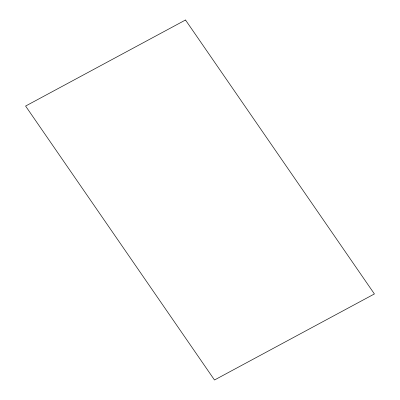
<?xml version="1.0" encoding="UTF-8"?>
<svg xmlns="http://www.w3.org/2000/svg" width="400" height="400" viewBox="0 0 400 400"><rect width="100%" height="100%" fill="white"/><g stroke="black" fill="none" stroke-linecap="round" stroke-linejoin="round"><path stroke-width="0.6" d="M185.505 20L25.595 106.055L214.495 380L374.405 293.945L185.505 20"/></g></svg>
